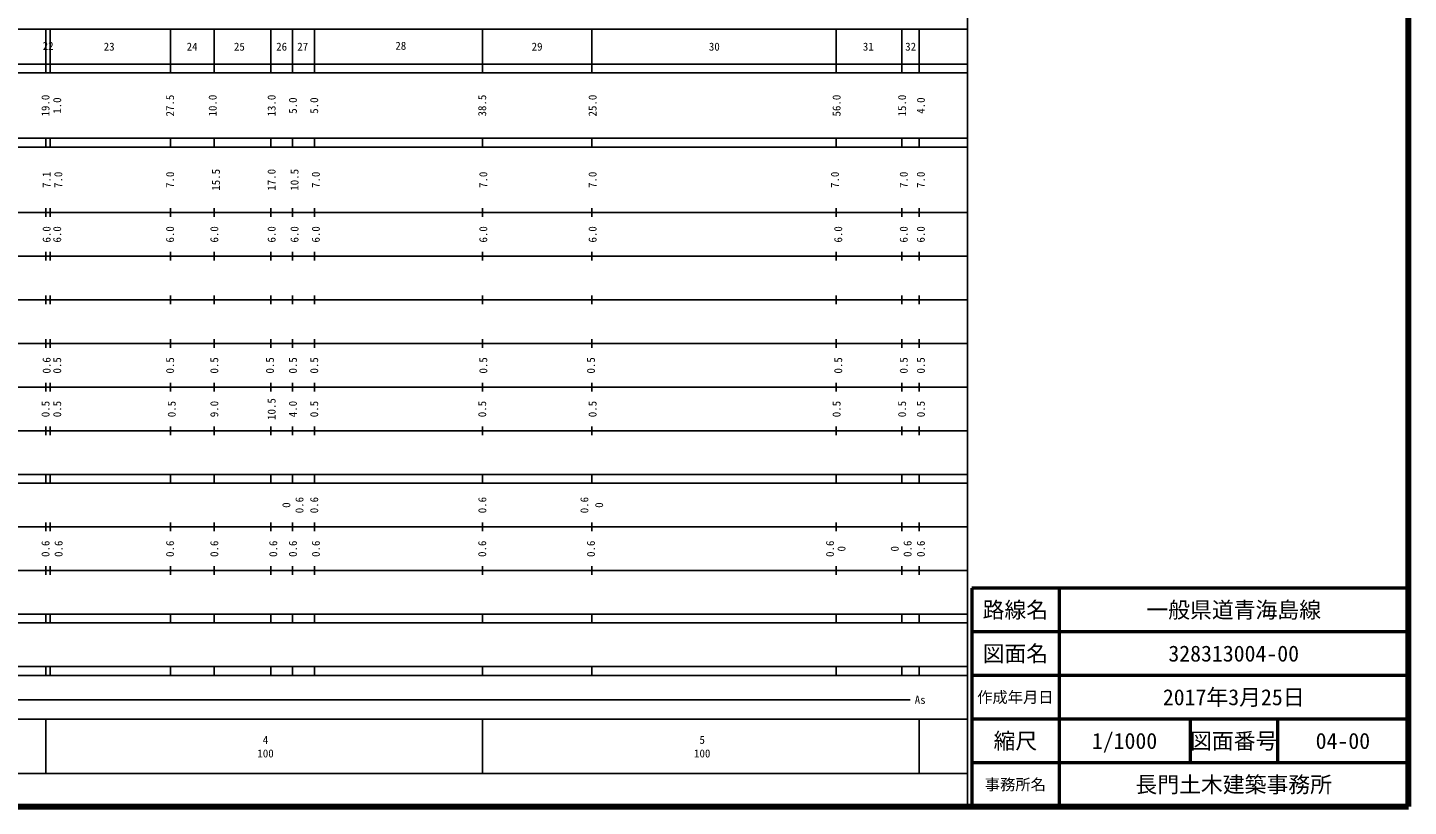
# Model space of a CAD drawing. Units: millimetres on the paper, enlarged 1000 times. Extents: x 40000 to 680000, y 20000 to 380000.
# Drawn here: x 363804 to 680000, y 20000 to 198357 of the extents above; entities that cross this region are included whole.
import ezdxf
from ezdxf.enums import TextEntityAlignment as Align

# ---------------------------------------------------------------- set-up
doc = ezdxf.new("R2010")
doc.units = ezdxf.units.MM
doc.header["$LTSCALE"] = 1000
for name, color, linetype, lineweight in [('M-TTL', 2, 'Continuous', 140), ('M-TTL-BAND', 7, 'Continuous', 25), ('M-TTL-FRAM', 2, 'Continuous', 50), ('M-TTL-LINE', 7, 'Continuous', 50), ('M-TTL-TXT', 7, 'Continuous', 13)]:
    doc.layers.add(name, color=color, linetype=linetype, lineweight=lineweight)
doc.styles.add('ＭＳ ゴシック', font='')
doc.styles.get('ＭＳ ゴシック').set_extended_font_data('MS Gothic')

msp = doc.modelspace()

# ---------------------------------------------------------------- linework, layer by layer
at = {"layer": 'M-TTL'}
for p, q in [((680000, 20000), (680000, 380000)), ((40000, 20000), (680000, 20000))]:
    msp.add_line(p, q, dxfattribs=at)
at = {"layer": 'M-TTL-BAND'}
for p, q in [((579000, 20000), (579000, 370000)), ((68000, 198000), (579000, 198000)), ((368000, 198000), (368000, 188000)), ((369000, 198000), (369000, 188000)), ((396500, 198000), (396500, 188000)), ((406500, 198000), (406500, 188000)), ((419500, 198000), (419500, 188000)), ((424500, 198000), (424500, 188000)), ((429500, 198000), (429500, 188000)), ((468000, 198000), (468000, 188000)), ((493000, 198000), (493000, 188000)), ((549000, 198000), (549000, 188000)), ((564000, 198000), (564000, 188000)), ((568000, 198000), (568000, 188000)), ((40000, 190000), (579000, 190000)), ((40000, 188000), (579000, 188000)), ((40000, 173000), (579000, 173000)), ((40000, 171000), (579000, 171000)), ((368000, 171000), (368000, 173000)), ((369000, 173000), (369000, 171000)), ((396500, 173000), (396500, 171000)), ((406500, 173000), (406500, 171000)), ((419500, 173000), (419500, 171000)), ((424500, 173000), (424500, 171000)), ((429500, 173000), (429500, 171000)), ((468000, 171000), (468000, 173000)), ((493000, 173000), (493000, 171000)), ((549000, 173000), (549000, 171000)), ((564000, 173000), (564000, 171000)), ((568000, 171000), (568000, 173000)), ((40000, 156000), (579000, 156000)), ((368000, 155000), (368000, 157000)), ((369000, 157000), (369000, 155000)), ((396500, 157000), (396500, 155000)), ((406500, 157000), (406500, 155000)), ((419500, 157000), (419500, 155000)), ((424500, 157000), (424500, 155000)), ((429500, 157000), (429500, 155000)), ((468000, 155000), (468000, 157000)), ((493000, 157000), (493000, 155000)), ((549000, 157000), (549000, 155000)), ((564000, 157000), (564000, 155000)), ((568000, 155000), (568000, 157000)), ((46000, 146000), (579000, 146000)), ((368000, 145000), (368000, 147000)), ((369000, 147000), (369000, 145000)), ((396500, 147000), (396500, 145000)), ((406500, 147000), (406500, 145000)), ((419500, 147000), (419500, 145000)), ((424500, 147000), (424500, 145000)), ((429500, 147000), (429500, 145000)), ((468000, 145000), (468000, 147000)), ((493000, 147000), (493000, 145000)), ((549000, 147000), (549000, 145000)), ((564000, 147000), (564000, 145000)), ((568000, 145000), (568000, 147000)), ((52000, 136000), (579000, 136000)), ((368000, 135000), (368000, 137000)), ((369000, 137000), (369000, 135000)), ((396500, 137000), (396500, 135000)), ((406500, 137000), (406500, 135000)), ((419500, 137000), (419500, 135000)), ((424500, 137000), (424500, 135000)), ((429500, 137000), (429500, 135000)), ((468000, 135000), (468000, 137000)), ((493000, 137000), (493000, 135000)), ((549000, 137000), (549000, 135000)), ((564000, 137000), (564000, 135000)), ((568000, 135000), (568000, 137000)), ((368000, 125000), (368000, 127000)), ((369000, 127000), (369000, 125000)), ((396500, 127000), (396500, 125000)), ((406500, 127000), (406500, 125000)), ((419500, 127000), (419500, 125000)), ((424500, 127000), (424500, 125000)), ((429500, 127000), (429500, 125000)), ((468000, 125000), (468000, 127000)), ((493000, 127000), (493000, 125000)), ((549000, 127000), (549000, 125000)), ((564000, 127000), (564000, 125000)), ((568000, 125000), (568000, 127000)), ((46000, 126000), (579000, 126000)), ((368000, 115000), (368000, 117000)), ((369000, 117000), (369000, 115000)), ((396500, 117000), (396500, 115000)), ((406500, 117000), (406500, 115000)), ((419500, 117000), (419500, 115000)), ((424500, 117000), (424500, 115000)), ((429500, 117000), (429500, 115000)), ((468000, 115000), (468000, 117000)), ((493000, 117000), (493000, 115000)), ((549000, 117000), (549000, 115000)), ((564000, 117000), (564000, 115000)), ((568000, 115000), (568000, 117000)), ((52000, 116000), (579000, 116000)), ((46000, 106000), (579000, 106000)), ((368000, 105000), (368000, 107000)), ((369000, 107000), (369000, 105000)), ((396500, 107000), (396500, 105000)), ((406500, 107000), (406500, 105000)), ((419500, 107000), (419500, 105000)), ((424500, 107000), (424500, 105000)), ((429500, 107000), (429500, 105000)), ((468000, 105000), (468000, 107000)), ((493000, 107000), (493000, 105000)), ((549000, 107000), (549000, 105000)), ((564000, 107000), (564000, 105000)), ((568000, 105000), (568000, 107000)), ((40000, 96000), (579000, 96000)), ((368000, 94000), (368000, 96000)), ((369000, 96000), (369000, 94000)), ((396500, 96000), (396500, 94000)), ((406500, 96000), (406500, 94000)), ((419500, 96000), (419500, 94000)), ((424500, 96000), (424500, 94000)), ((429500, 96000), (429500, 94000)), ((468000, 94000), (468000, 96000)), ((493000, 96000), (493000, 94000)), ((549000, 96000), (549000, 94000)), ((564000, 96000), (564000, 94000)), ((568000, 94000), (568000, 96000)), ((40000, 94000), (579000, 94000)), ((49000, 84000), (579000, 84000)), ((368000, 83000), (368000, 85000)), ((369000, 85000), (369000, 83000)), ((396500, 85000), (396500, 83000)), ((406500, 85000), (406500, 83000)), ((419500, 85000), (419500, 83000)), ((424500, 85000), (424500, 83000)), ((429500, 85000), (429500, 83000)), ((468000, 83000), (468000, 85000)), ((493000, 85000), (493000, 83000)), ((549000, 85000), (549000, 83000)), ((564000, 85000), (564000, 83000)), ((568000, 83000), (568000, 85000)), ((40000, 74000), (579000, 74000)), ((368000, 73000), (368000, 75000)), ((369000, 75000), (369000, 73000)), ((396500, 75000), (396500, 73000)), ((406500, 75000), (406500, 73000)), ((419500, 75000), (419500, 73000)), ((424500, 75000), (424500, 73000)), ((429500, 75000), (429500, 73000)), ((468000, 73000), (468000, 75000)), ((493000, 75000), (493000, 73000)), ((549000, 75000), (549000, 73000)), ((564000, 75000), (564000, 73000)), ((568000, 73000), (568000, 75000)), ((40000, 64000), (579000, 64000)), ((368000, 62000), (368000, 64000)), ((369000, 64000), (369000, 62000)), ((396500, 64000), (396500, 62000)), ((406500, 64000), (406500, 62000)), ((419500, 64000), (419500, 62000)), ((424500, 64000), (424500, 62000)), ((429500, 64000), (429500, 62000)), ((468000, 62000), (468000, 64000)), ((493000, 64000), (493000, 62000)), ((549000, 64000), (549000, 62000)), ((564000, 64000), (564000, 62000)), ((568000, 62000), (568000, 64000)), ((40000, 62000), (579000, 62000)), ((40000, 52000), (579000, 52000)), ((368000, 50000), (368000, 52000)), ((369000, 52000), (369000, 50000)), ((396500, 52000), (396500, 50000)), ((406500, 52000), (406500, 50000)), ((419500, 52000), (419500, 50000)), ((424500, 52000), (424500, 50000)), ((429500, 52000), (429500, 50000)), ((468000, 50000), (468000, 52000)), ((493000, 52000), (493000, 50000)), ((549000, 52000), (549000, 50000)), ((564000, 52000), (564000, 50000)), ((568000, 50000), (568000, 52000)), ((40000, 50000), (579000, 50000)), ((70805, 44406), (565903, 44406)), ((40000, 40000), (579000, 40000)), ((368000, 40000), (368000, 27500)), ((468000, 40000), (468000, 27500)), ((568000, 40000), (568000, 27500)), ((68000, 27500), (579000, 27500))]:
    msp.add_line(p, q, dxfattribs=at)
at = {"layer": 'M-TTL-FRAM'}
for p, q in [((680000, 70000), (580000, 70000)), ((580000, 70000), (580000, 20000))]:
    msp.add_line(p, q, dxfattribs=at)
at = {"layer": 'M-TTL-LINE'}
for p, q in [((600000, 70000), (600000, 20000)), ((680000, 60000), (580000, 60000)), ((680000, 50000), (580000, 50000)), ((680000, 40000), (580000, 40000)), ((630000, 40000), (630000, 30000)), ((650000, 40000), (650000, 30000)), ((680000, 30000), (580000, 30000))]:
    msp.add_line(p, q, dxfattribs=at)

# ---------------------------------------------------------------- texts
at = {"layer": 'M-TTL-BAND', "style": 'ＭＳ ゴシック'}
for s, p in [('22', (368497, 194179)), ('23', (382472, 194000)), ('24', (401473, 194000)), ('25', (412306, 194000)), ('26', (421973, 194000)), ('27', (426807, 194000)), ('28', (449262, 194192)), ('29', (480472, 194000)), ('30', (521060, 194000)), ('31', (556311, 194000)), ('32', (566020, 194000)), ('As', (568201, 44406)), ('4', (418288, 35238)), ('5', (518288, 35238)), ('100', (418288, 32131)), ('100', (518288, 32131))]:
    msp.add_text(s, height=1833, dxfattribs=at).set_placement(p, align=Align.MIDDLE_CENTER)
for s, p in [('19.0', (367895, 180500)), ('1.0', (370570, 180500)), ('27.5', (396419, 180500)), ('10.0', (406170, 180500)), ('13.0', (419670, 180500)), ('5.0', (424545, 180500)), ('5.0', (429421, 180500)), ('38.5', (467895, 180500)), ('25.0', (493173, 180500)), ('56.0', (549050, 180500)), ('15.0', (564050, 180500)), ('4.0', (568344, 180500)), ('7.1', (368144, 163500)), ('7.0', (370820, 163500)), ('7.0', (396419, 163500)), ('15.5', (406920, 163500)), ('17.0', (419670, 163500)), ('10.5', (424920, 163500)), ('7.0', (429796, 163500)), ('7.0', (468144, 163500)), ('7.0', (493173, 163500)), ('7.0', (548675, 163500)), ('7.0', (564426, 163500)), ('7.0', (568344, 163500)), ('6.0', (368144, 151000)), ('6.0', (370570, 151000)), ('6.0', (396419, 151000)), ('6.0', (406545, 151000)), ('6.0', (419670, 151000)), ('6.0', (424920, 151000)), ('6.0', (429796, 151000)), ('6.0', (468144, 151000)), ('6.0', (493173, 151000)), ('6.0', (549425, 151000)), ('6.0', (564426, 151000)), ('6.0', (568344, 151000)), ('0.6', (368144, 121000)), ('0.5', (370570, 121000)), ('0.5', (396419, 121000)), ('0.5', (406545, 121000)), ('0.5', (419295, 121000)), ('0.5', (424545, 121000)), ('0.5', (429421, 121000)), ('0.5', (468144, 121000)), ('0.5', (492798, 121000)), ('0.5', (549425, 121000)), ('0.5', (564426, 121000)), ('0.5', (568344, 121000)), ('0.5', (367894, 111000)), ('0.5', (370570, 111000)), ('0.5', (396794, 111000)), ('9.0', (406545, 111000)), ('10.5', (419670, 111000)), ('4.0', (424545, 111000)), ('0.5', (429421, 111000)), ('0.5', (467894, 111000)), ('0.5', (493173, 111000)), ('0.5', (549050, 111000)), ('0.5', (564050, 111000)), ('0.5', (568344, 111000)), ('0', (423045, 89000)), ('0.6', (426045, 89000)), ('0.6', (429421, 89000)), ('0.6', (467921, 89000)), ('0.6', (491298, 89000)), ('0', (494673, 89000)), ('0.6', (367894, 79000)), ('0.6', (370883, 79000)), ('0.6', (396419, 79000)), ('0.6', (406545, 79000)), ('0.6', (420045, 79000)), ('0.6', (424545, 79000)), ('0.6', (429796, 79000)), ('0.6', (467894, 79000)), ('0.6', (492798, 79000)), ('0.6', (547550, 79000)), ('0', (550175, 79000)), ('0', (562366, 79000)), ('0.6', (565306, 79000)), ('0.6', (568344, 79000))]:
    msp.add_text(s, height=1833, rotation=90, dxfattribs=at).set_placement(p, align=Align.MIDDLE_CENTER)
at = {"layer": 'M-TTL-TXT', "style": 'ＭＳ ゴシック'}
for s, height, p in [('路線名', 3666, (590000, 65000)), ('一般県道青海島線', 3666, (640000, 65000)), ('図面名', 3666, (590000, 55000)), ('328313004-00', 3666, (640000, 55000)), ('作成年月日', 2566, (590000, 45000)), ('2017年3月25日', 3666, (640000, 45000)), ('縮尺', 3666, (590000, 35000)), ('1/1000', 3666, (615000, 35000)), ('図面番号', 3666, (640000, 35000)), ('04-00', 3666, (665000, 35000)), ('事務所名', 2566, (590000, 25000)), ('長門土木建築事務所', 3666, (640000, 25000))]:
    msp.add_text(s, height=height, dxfattribs=at).set_placement(p, align=Align.MIDDLE_CENTER)

doc.saveas('drawing.dxf')
